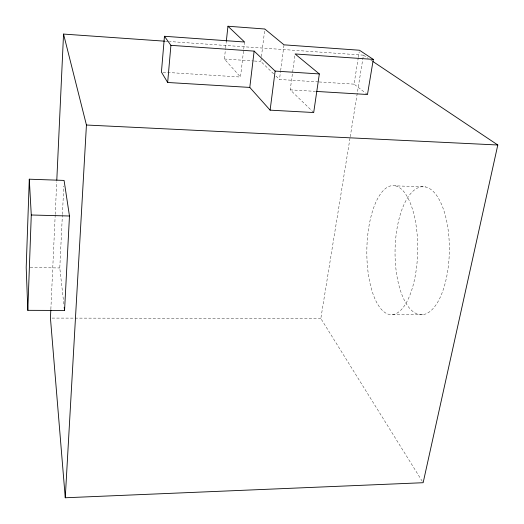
<?xml version="1.0" encoding="UTF-8"?>
<svg xmlns="http://www.w3.org/2000/svg" width="524" height="524" viewBox="0 0 524 524"><rect width="100%" height="100%" fill="white"/><g stroke="black" fill="none" stroke-linecap="round" stroke-linejoin="round"><path stroke-width="0.39" stroke-dasharray="2.62 1.97" d="M50.861 309.108L55.184 215.253M55.223 214.434L56.73 181.789M63.843 304.038L59.788 267.961L62.369 215.272M62.408 214.46L63.804 186.086M244.551 42.012L240.503 77.035L224.396 59.022L225.523 48.627M225.608 47.828L226.217 42.228M273.659 73.845L260.841 61.459L261.338 57.404M261.437 56.592L264.817 29.01M318.389 81.914L279.488 79.478L280.543 71.421M280.648 70.616L284.021 44.835M313.699 112.529L290.231 89.853L294.874 55.557M367.481 94.503L354.047 84.148L358.18 58.308M358.311 57.502L359.215 51.85M422.279 481.333L320.832 318.494L350.098 137.557M350.229 136.744L363.427 55.164L169.481 41.52M52.079 318.088L320.832 318.494M392.568 314.623L422.626 314.701M30.196 267.561L59.788 267.961M395.384 185.843A64.55 25.427 -89.1 0 1 412.617 287.139A64.55 25.427 -89.1 0 1 368.87 277.465A64.55 25.427 -89.1 0 1 395.384 185.843L425.409 186.937A64.046 27.15 -89.1 0 1 443.959 287.486A64.046 27.15 -89.1 0 1 397.244 277.766A64.046 27.15 -89.1 0 1 425.409 186.937M290.231 89.853L315.441 91.373M163.056 72.188L240.503 77.035M319.201 81.967L354.047 84.148M224.396 59.022L253.551 60.967M254.363 61.026L260.841 61.459M165.401 41.239L168.662 41.468M363.427 55.164L368.176 58.341M370.894 60.155L372.25 61.066M275.991 76.098L279.488 79.478"/><path stroke-width="0.79" d="M29.292 179.195L26.2 267.502L27.818 310.326L64.563 310.45L69.469 216.006L64.079 180.413L29.292 179.195L31.276 214.997L27.818 310.326M50.821 309.92L50.442 318.081L65.258 497.767L423.143 482.715L497.8 144.997L372.931 61.518M56.802 180.158L63.542 34.073L164.588 41.18M65.258 497.767L86.434 125.02L63.542 34.073M226.303 41.429L227.953 26.233L244.551 42.012L164.457 36.28L161.425 72.089L167.66 82.484L249.791 87.423L270.109 110.151L313.699 112.529L319.332 73.936L295.091 53.959L373.304 59.389L367.481 94.503L316.254 91.418M167.66 82.484L170.909 45.339L164.457 36.28M249.791 87.423L254.133 51.116L170.909 45.339M270.109 110.151L275.133 71.074L254.133 51.116M31.276 214.997L69.469 216.006M86.434 125.02L497.8 144.997M275.133 71.074L319.332 73.936M227.953 26.233L264.817 29.01L284.021 44.835L359.471 50.232L373.304 59.389M64.203 307.247L64.563 310.45"/></g></svg>
